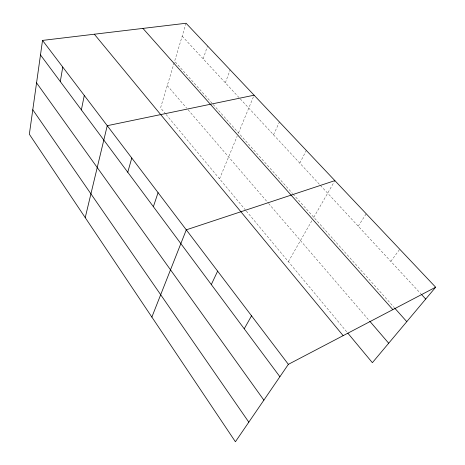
<?xml version="1.0" encoding="UTF-8"?>
<svg xmlns="http://www.w3.org/2000/svg" width="465" height="465" viewBox="0 0 465 465"><rect width="100%" height="100%" fill="white"/><g stroke="black" fill="none" stroke-linecap="round" stroke-linejoin="round"><path stroke-width="0.35" stroke-dasharray="2.33 1.74" d="M174.201 62.63L160.565 107.88L165.581 113.913M186.07 23.25L174.619 61.241L212.703 103.962M203.188 58.875L207.518 45.936M225.356 82.799L230.158 69.878M219.556 178.845L237.144 136.251M238.522 132.914L254.093 95.191M273.548 134.809L279.436 121.999M299.797 163.134L306.313 150.428M288.376 261.626L311.992 220.486M313.794 217.347L334.876 180.629M358.213 226.176L366.234 213.795M390.833 261.382L399.749 249.24M182.17 36.189L420.813 293.741M213.191 104.503L292.566 193.533M293.049 194.079L394.337 307.696M167.284 85.572L186.698 108.165M188.093 109.787L268.142 202.943M268.613 203.49L369.274 320.629M166.04 114.466L245.869 210.5M246.328 211.052L347.32 332.539"/><path stroke-width="0.7" d="M42.524 40.409L29.347 134.246L235.406 441.75L288.364 364.345L435.653 287.213L186.07 23.25L42.524 40.409L288.364 364.345M60.305 81.567L62.758 67.07M81.369 109.885L84.287 95.435M85.229 217.637L107.246 125.69L254.093 95.191M127.759 172.242L131.781 158.024M153.38 206.687L158.065 192.655M151.863 317.078L186.285 229.838L334.876 180.629M211.313 284.557L217.626 271.136M244.224 328.796L251.542 315.822M435.653 287.213L372.378 362.683L347.785 333.097M421.307 294.269L425.731 299.047M394.82 308.231L406.782 321.646M142.947 28.406L392.855 309.626M369.751 321.181L388.688 343.222M94.343 34.218L343.153 335.654M40.484 54.928L279.889 376.737M36.566 82.863L263.876 400.138M32.782 109.769L248.81 422.156"/></g></svg>
